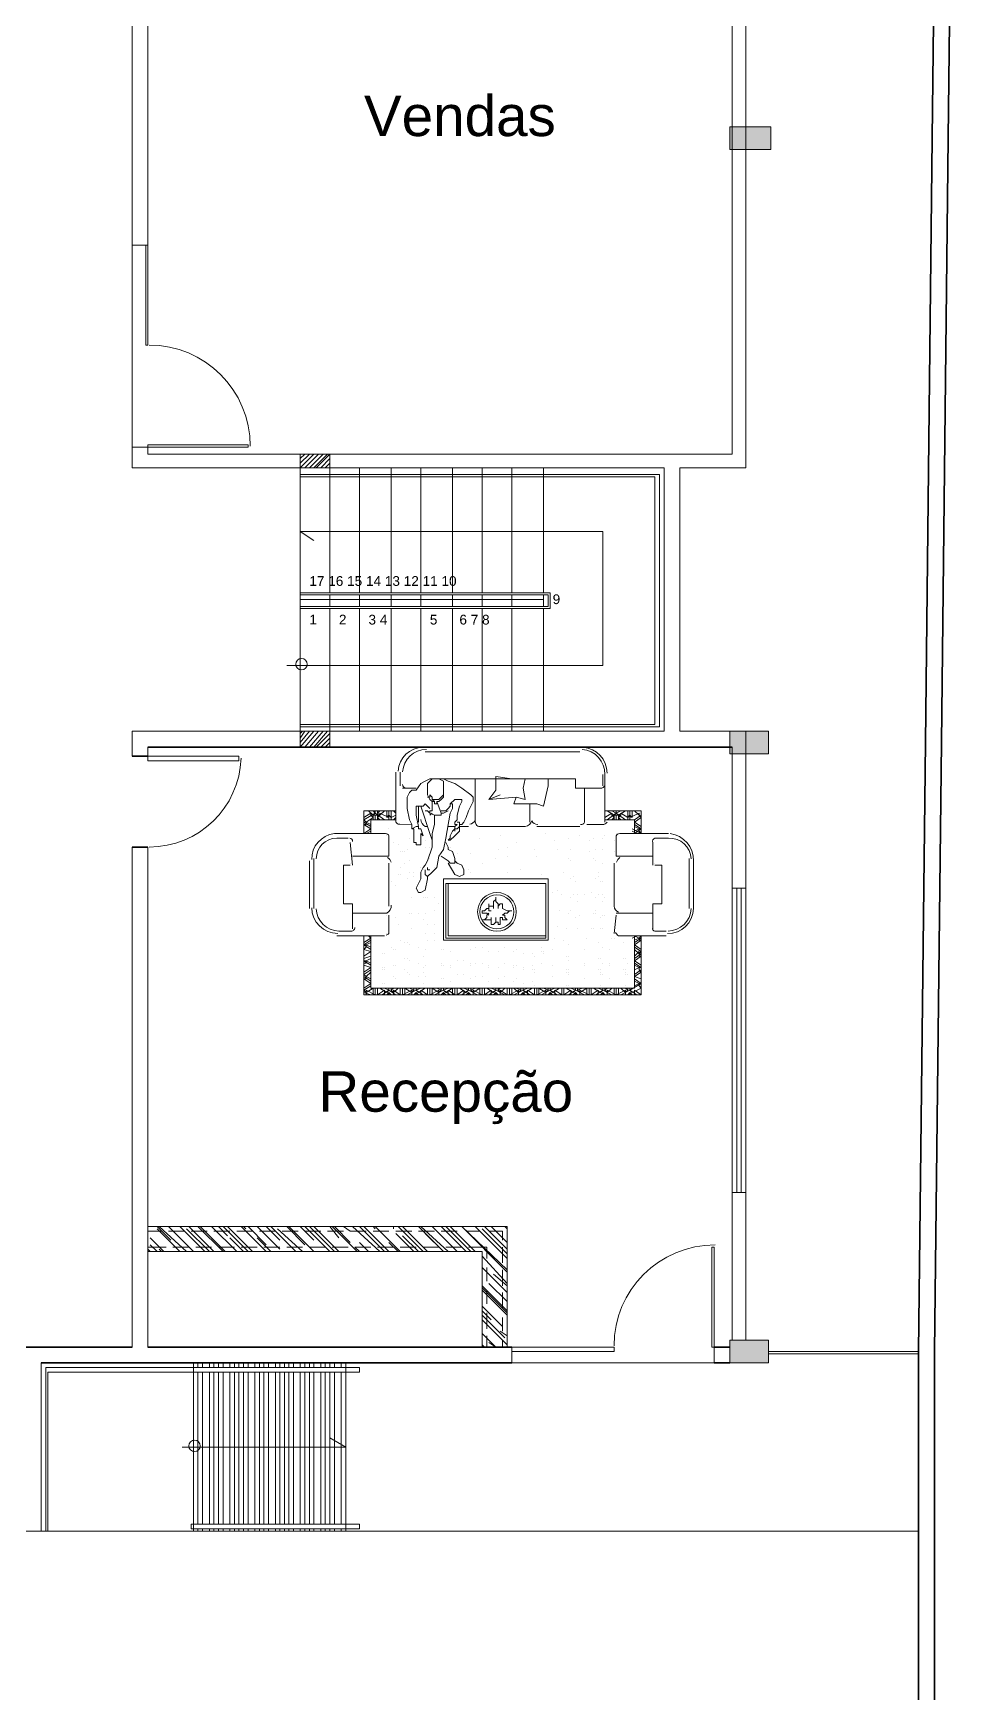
# Model space of a CAD drawing. Header units: inches. Extents: x 5 to 1823, y 18 to 726.
# Drawn here: x 557.74 to 566.91, y 296.21 to 312.61 of the extents above; entities that cross this region are included whole.
import ezdxf

# ---------------------------------------------------------------- set-up
doc = ezdxf.new("R2010")
doc.units = ezdxf.units.IN
doc.header["$MEASUREMENT"] = 0
for name, color, linetype in [('PDF2_01', 1, 'Continuous'), ('PDF2_03', 3, 'Continuous'), ('PDF2_06', 6, 'Continuous'), ('PDF2_PAREDE', 6, 'Continuous'), ('PDF2_Texto', 1, 'Continuous')]:
    doc.layers.add(name, color=color, linetype=linetype)
for name, color, linetype, true_color in [('PDF2_02', 7, 'Continuous', 0xdcdcdc), ('PDF2_CINZA 1', 7, 'Continuous', 0x767676), ('PDF2_HACHPAREDE', 7, 'Continuous', 0x767676)]:
    doc.layers.add(name, color=color, linetype=linetype, true_color=true_color)
doc.styles.add('PDF Arial', font='arial.ttf')

msp = doc.modelspace()

# ---------------------------------------------------------------- linework, layer by layer
at = {"layer": 'PDF2_01', "lineweight": 5}
for points in [[(558.718, 308.522), (558.718, 310.52)], [(562.782, 305.716), (562.782, 306.928), (562.782, 305.716), (562.468, 305.716), (562.468, 306.928), (562.468, 305.716), (562.176, 305.716), (562.176, 306.928), (562.176, 305.716), (561.884, 305.716), (561.884, 306.928), (561.884, 305.716), (561.569, 305.716), (561.569, 306.928), (561.569, 305.716), (561.278, 305.716), (561.278, 306.928), (561.278, 305.716), (560.963, 305.716), (560.963, 306.928), (560.963, 305.716), (560.671, 305.716), (560.671, 306.928), (560.671, 305.716), (560.379, 305.716), (560.379, 307.018), (560.671, 307.018), (560.671, 306.95), (560.671, 307.018), (560.963, 307.018), (560.963, 306.95), (560.963, 307.018), (561.278, 307.018), (561.278, 306.95), (561.278, 307.018), (561.569, 307.018), (561.569, 306.95), (561.569, 307.018), (561.884, 307.018), (561.884, 306.95), (561.884, 307.018), (562.176, 307.018), (562.176, 306.95), (562.176, 307.018), (562.468, 307.018), (562.468, 306.95), (562.468, 307.018), (562.782, 307.018), (562.782, 306.95), (562.782, 307.063), (562.782, 307.018), (562.468, 307.018), (562.468, 307.063), (562.468, 307.018), (562.176, 307.018), (562.176, 307.063), (562.176, 307.018), (561.884, 307.018), (561.884, 307.063), (561.884, 307.018), (561.569, 307.018), (561.569, 307.063), (561.569, 307.018), (561.278, 307.018), (561.278, 307.063), (561.278, 307.018), (560.963, 307.018), (560.963, 307.063), (560.963, 307.018), (560.671, 307.018), (560.671, 307.063), (560.671, 307.018), (560.379, 307.018), (560.379, 308.32), (560.671, 308.32), (560.671, 307.085), (560.671, 308.32), (560.963, 308.32), (560.963, 307.085), (560.963, 308.32), (561.278, 308.32), (561.278, 307.085), (561.278, 308.32), (561.569, 308.32), (561.569, 307.085), (561.569, 308.32), (561.884, 308.32), (561.884, 307.085), (561.884, 308.32), (562.176, 308.32), (562.176, 307.085), (562.176, 308.32), (562.468, 308.32), (562.468, 307.085), (562.468, 308.32), (562.782, 308.32), (562.782, 307.085), (562.782, 308.32)], [(563.141, 305.513), (561.614, 305.513)], [(561.322, 305.311), (561.322, 304.817)], [(561.367, 305.311), (561.367, 305.177)], [(561.727, 305.02), (561.727, 304.997), (561.704, 304.997), (561.704, 305.02), (561.682, 305.02), (561.659, 305.042), (561.637, 305.087), (561.637, 305.132), (561.637, 305.154), (561.637, 305.177), (561.637, 305.199), (561.659, 305.222), (561.682, 305.244), (561.727, 305.244), (561.659, 305.244), (561.614, 305.222), (561.569, 305.199), (561.525, 305.132), (561.48, 305.132), (561.457, 305.109), (561.435, 305.064), (561.435, 305.02), (561.435, 304.952), (561.457, 304.84), (561.48, 304.795), (561.48, 304.75), (561.525, 304.773), (561.547, 304.773), (561.525, 304.885), (561.525, 304.975), (561.547, 304.975), (561.547, 304.817)], [(561.929, 304.817), (561.951, 304.817), (561.951, 304.795), (561.974, 304.795), (561.996, 304.817), (562.018, 304.862), (562.041, 304.93), (562.086, 305.02), (562.086, 305.064), (562.063, 305.087), (561.974, 305.154), (561.906, 305.199), (561.839, 305.222), (561.794, 305.244), (561.727, 305.244), (561.749, 305.244), (561.794, 305.222), (561.794, 305.177), (561.794, 305.132), (561.794, 305.109), (561.794, 305.064), (561.772, 305.042)], [(562.108, 304.817), (562.108, 305.244)], [(562.355, 305.087), (562.243, 305.042), (562.31, 305.132), (562.31, 305.267), (562.468, 305.244), (562.602, 305.244)], [(563.366, 305.177), (563.366, 305.289)], [(561.39, 305.154), (561.525, 305.154)], [(561.637, 305.064), (561.659, 305.064), (561.659, 305.087), (561.682, 305.064), (561.682, 305.042), (561.704, 305.02)], [(561.682, 305.042), (561.704, 305.042), (561.749, 305.042), (561.772, 305.064), (561.794, 305.087)], [(561.839, 304.93), (561.794, 304.907), (561.772, 304.907), (561.727, 305.02), (561.749, 305.02), (561.772, 305.042), (561.749, 305.02)], [(561.906, 304.75), (561.906, 304.773), (561.929, 304.795), (561.906, 304.795), (561.906, 304.817), (561.929, 304.84), (561.929, 304.862), (561.929, 304.885), (561.951, 304.975), (561.974, 305.02), (561.974, 305.042), (561.929, 305.042), (561.906, 305.042), (561.861, 304.997)], [(562.512, 305.064), (562.243, 305.042)], [(561.322, 304.93), (561.008, 304.93), (561.008, 304.705), (561.008, 304.795), (561.076, 304.75), (561.008, 304.705)], [(561.21, 304.84), (561.12, 304.907), (561.008, 304.84), (561.031, 304.817), (561.098, 304.862), (561.076, 304.885), (561.076, 304.907), (561.008, 304.862), (561.008, 304.93)], [(561.053, 304.93), (561.098, 304.885), (561.098, 304.84)], [(561.098, 304.93), (561.12, 304.907), (561.098, 304.885), (561.12, 304.885), (561.143, 304.885), (561.143, 304.84)], [(561.12, 304.93), (561.12, 304.907), (561.12, 304.93)], [(561.12, 304.84), (561.12, 304.885)], [(561.165, 304.84), (561.143, 304.862), (561.165, 304.885), (561.165, 304.907), (561.255, 304.862), (561.255, 304.84), (561.255, 304.93)], [(561.143, 304.907), (561.143, 304.93)], [(561.165, 304.93), (561.143, 304.907), (561.165, 304.885), (561.21, 304.93)], [(561.233, 304.93), (561.233, 304.862), (561.255, 304.885), (561.278, 304.862), (561.278, 304.84)], [(561.278, 304.93), (561.278, 304.862), (561.322, 304.885)], [(561.322, 304.907), (561.3, 304.93)], [(561.569, 304.975), (561.547, 304.975)], [(561.772, 304.907), (561.772, 304.885), (561.704, 304.885), (561.704, 304.795), (561.682, 304.705), (561.682, 304.638), (561.659, 304.705), (561.569, 304.975), (561.592, 304.975), (561.614, 304.997), (561.637, 304.975), (561.659, 304.952)], [(561.614, 304.93), (561.637, 304.93), (561.659, 304.907), (561.704, 304.885)], [(561.772, 304.93), (561.816, 304.93), (561.839, 304.952), (561.861, 304.975), (561.861, 304.997), (561.884, 304.997), (561.884, 304.952), (561.861, 304.907), (561.816, 304.66), (561.794, 304.548), (561.749, 304.481), (561.727, 304.368), (561.682, 304.324), (561.637, 304.279)], [(561.682, 305.02), (561.682, 304.975), (561.682, 304.93), (561.659, 304.93), (561.659, 304.907)], [(561.682, 304.907), (561.659, 304.885)], [(562.647, 304.817), (562.647, 304.997)], [(563.747, 304.728), (563.747, 304.705), (563.747, 304.93), (563.388, 304.93)], [(563.455, 304.84), (563.478, 304.862), (563.455, 304.885), (563.455, 304.907), (563.388, 304.862)], [(563.5, 304.907), (563.478, 304.885), (563.411, 304.93)], [(563.5, 304.885), (563.523, 304.885), (563.5, 304.907), (563.411, 304.84)], [(563.455, 304.93), (563.5, 304.907), (563.5, 304.93)], [(563.5, 304.84), (563.5, 304.885), (563.478, 304.885), (563.478, 304.84)], [(563.545, 304.93), (563.5, 304.907), (563.59, 304.84)], [(563.5, 304.93), (563.5, 304.907), (563.5, 304.93)], [(563.59, 304.93), (563.523, 304.885), (563.523, 304.84)], [(563.613, 304.84), (563.613, 304.862), (563.545, 304.907), (563.545, 304.885), (563.523, 304.862), (563.545, 304.84)], [(563.657, 304.93), (563.657, 304.862), (563.635, 304.885), (563.613, 304.862), (563.613, 304.93)], [(563.635, 304.93), (563.635, 304.84), (563.635, 304.862), (563.725, 304.907), (563.725, 304.885)], [(563.68, 304.93), (563.725, 304.885), (563.747, 304.862), (563.68, 304.817), (563.68, 304.795), (563.747, 304.75)], [(563.747, 304.795), (563.747, 304.885), (563.68, 304.84), (563.68, 304.705), (563.747, 304.75), (563.725, 304.75), (563.68, 304.773)], [(563.747, 304.885), (563.747, 304.885)], [(561.008, 304.862), (561.008, 304.862)], [(561.008, 304.817), (561.076, 304.773)], [(561.008, 304.795), (561.031, 304.795), (561.031, 304.817), (561.076, 304.795)], [(561.076, 304.728), (561.031, 304.705)], [(561.076, 304.705), (561.076, 304.705)], [(561.322, 304.862), (561.3, 304.84)], [(561.547, 304.773), (561.547, 304.75), (561.569, 304.75), (561.592, 304.683), (561.569, 304.705), (561.569, 304.615), (561.569, 304.593), (561.547, 304.593), (561.525, 304.593), (561.525, 304.615), (561.502, 304.615), (561.502, 304.66), (561.502, 304.75), (561.48, 304.75)], [(561.525, 304.817), (561.525, 304.817)], [(561.569, 304.705), (561.569, 304.705)], [(561.951, 304.795), (561.951, 304.728), (561.906, 304.683), (561.861, 304.638), (561.839, 304.638), (561.861, 304.66), (561.861, 304.683), (561.884, 304.728), (561.906, 304.75), (561.906, 304.728), (561.906, 304.75), (561.929, 304.75), (561.951, 304.773), (562.041, 304.773)], [(561.906, 304.773), (561.839, 304.773)], [(563.141, 304.773), (562.715, 304.773)], [(563.186, 304.817), (563.186, 304.817)], [(563.68, 304.84), (563.388, 304.84)], [(563.657, 304.75), (563.747, 304.705), (563.725, 304.705), (563.747, 304.705), (563.725, 304.728), (563.725, 304.75), (563.68, 304.728)], [(563.657, 304.728), (563.702, 304.705)], [(563.657, 304.705), (563.657, 304.705)], [(563.747, 304.773), (563.68, 304.817)], [(563.747, 304.795), (563.747, 304.795)], [(560.896, 304.391), (560.873, 304.615)], [(561.614, 304.346), (561.614, 304.324), (561.614, 304.301), (561.637, 304.279), (561.637, 304.256), (561.614, 304.144), (561.569, 304.121), (561.547, 304.121), (561.525, 304.166), (561.547, 304.211), (561.569, 304.256), (561.569, 304.301), (561.569, 304.324), (561.592, 304.368), (561.614, 304.391), (561.637, 304.436), (561.682, 304.571), (561.682, 304.638)], [(561.772, 304.481), (561.839, 304.436), (561.861, 304.413), (561.884, 304.413), (561.906, 304.413), (561.906, 304.458), (561.884, 304.526), (561.839, 304.548), (561.839, 304.571), (561.816, 304.615)], [(560.469, 303.964), (560.469, 304.436)], [(560.514, 304.458), (560.514, 303.964)], [(560.896, 303.762), (560.896, 304.009), (560.806, 304.009), (560.806, 304.391), (560.873, 304.391)], [(560.873, 304.413), (560.873, 304.413)], [(561.255, 304.413), (561.255, 303.987)], [(561.839, 304.413), (561.906, 304.301), (561.951, 304.279), (561.996, 304.301), (561.996, 304.346), (561.974, 304.391), (561.929, 304.413), (561.906, 304.436)], [(563.86, 303.762), (563.86, 304.009), (563.949, 304.009), (563.949, 304.391), (563.882, 304.391)], [(563.882, 304.413), (563.882, 304.413)], [(564.219, 304.458), (564.219, 303.964)], [(561.614, 304.346), (561.614, 304.346)], [(561.659, 304.346), (561.637, 304.346), (561.637, 304.368)], [(562.243, 303.897), (562.221, 303.919), (562.198, 303.919), (562.176, 303.919), (562.176, 303.942), (562.198, 303.942), (562.221, 303.964), (562.243, 303.964), (562.243, 303.942), (562.243, 303.964), (562.243, 303.987), (562.243, 304.009), (562.243, 303.987), (562.265, 303.987), (562.288, 303.987), (562.288, 304.009), (562.288, 304.032), (562.31, 304.054), (562.31, 304.032), (562.333, 304.009), (562.333, 303.987), (562.333, 303.964), (562.333, 303.987), (562.355, 304.009), (562.378, 304.009), (562.378, 303.987), (562.378, 303.964), (562.423, 303.942), (562.468, 303.942), (562.445, 303.942), (562.423, 303.919), (562.4, 303.919), (562.378, 303.897), (562.4, 303.897), (562.4, 303.874), (562.423, 303.852), (562.378, 303.852), (562.378, 303.874), (562.355, 303.874), (562.355, 303.852), (562.355, 303.83), (562.355, 303.807), (562.333, 303.807), (562.333, 303.83), (562.31, 303.83)], [(562.31, 304.054), (562.31, 304.077), (562.31, 304.054)], [(561.233, 303.897), (561.233, 303.897)], [(562.198, 303.942), (562.198, 303.942)], [(562.31, 303.874), (562.31, 303.852), (562.31, 303.83), (562.288, 303.807), (562.265, 303.807), (562.265, 303.83), (562.265, 303.852), (562.243, 303.852), (562.198, 303.852), (562.221, 303.874), (562.221, 303.897), (562.243, 303.919)], [(562.265, 303.942), (562.243, 303.942)], [(562.288, 303.964), (562.288, 303.987)], [(562.378, 304.009), (562.378, 304.009)], [(563.478, 303.717), (563.5, 303.897)], [(563.5, 303.919), (563.86, 303.919)], [(563.5, 303.897), (563.5, 303.897)], [(562.198, 303.852), (562.176, 303.852), (562.198, 303.852)], [(562.265, 303.874), (562.265, 303.852)], [(562.288, 303.807), (562.288, 303.807)], [(561.21, 303.695), (560.739, 303.695)], [(561.008, 303.65), (561.008, 303.695), (561.008, 303.111), (563.747, 303.111), (563.747, 303.695)], [(561.008, 303.628), (561.076, 303.672), (561.053, 303.695)], [(561.076, 303.65), (561.008, 303.605)], [(561.008, 303.65), (561.008, 303.65)], [(561.076, 303.56), (561.008, 303.605), (561.031, 303.605), (561.031, 303.583), (561.008, 303.56), (561.076, 303.538), (561.008, 303.493), (561.008, 303.583)], [(561.008, 303.583), (561.008, 303.583)], [(561.076, 303.583), (561.031, 303.605), (561.076, 303.628)], [(561.076, 303.695), (561.076, 303.178), (563.68, 303.178), (563.68, 303.695), (563.725, 303.672), (563.747, 303.695), (563.725, 303.695)], [(563.657, 303.672), (563.702, 303.695)], [(563.747, 303.65), (563.747, 303.56), (563.68, 303.605), (563.747, 303.65), (563.725, 303.65), (563.725, 303.672), (563.68, 303.65)], [(563.747, 303.672), (563.68, 303.628)], [(563.68, 303.605), (563.68, 303.583), (563.747, 303.538), (563.725, 303.515), (563.68, 303.56)], [(563.747, 303.65), (563.747, 303.65)], [(561.076, 303.493), (561.008, 303.47)], [(561.008, 303.403), (561.076, 303.381), (561.008, 303.336), (561.008, 303.425), (561.031, 303.425), (561.031, 303.448), (561.076, 303.47)], [(561.076, 303.403), (561.008, 303.448), (561.031, 303.448), (561.076, 303.425)], [(561.008, 303.425), (561.008, 303.425)], [(563.68, 303.493), (563.725, 303.538), (563.725, 303.493), (563.747, 303.493), (563.747, 303.515), (563.68, 303.47)], [(563.68, 303.448), (563.747, 303.493), (563.747, 303.425)], [(563.747, 303.403), (563.68, 303.448), (563.68, 303.425), (563.747, 303.381), (563.725, 303.381), (563.725, 303.358), (563.747, 303.336), (563.68, 303.291), (563.747, 303.268), (563.747, 303.358), (563.68, 303.313)], [(563.68, 303.425), (563.68, 303.425)], [(563.68, 303.358), (563.725, 303.381), (563.68, 303.403)], [(563.747, 303.425), (563.747, 303.425)], [(561.076, 303.358), (561.008, 303.313), (561.031, 303.291), (561.031, 303.268), (561.008, 303.268), (561.008, 303.291), (561.076, 303.246)], [(561.008, 303.336), (561.008, 303.336)], [(561.076, 303.268), (561.031, 303.291), (561.076, 303.336)], [(563.68, 303.291), (563.68, 303.268), (563.747, 303.223), (563.635, 303.156), (563.702, 303.111)], [(563.747, 303.223), (563.725, 303.223), (563.68, 303.246)], [(563.747, 303.358), (563.747, 303.358)], [(561.143, 303.178), (561.143, 303.111), (561.12, 303.111), (561.098, 303.111), (561.098, 303.178), (561.031, 303.134), (561.008, 303.156), (561.076, 303.201)], [(561.008, 303.201), (561.008, 303.178)], [(561.008, 303.111), (561.031, 303.111), (561.008, 303.111), (561.008, 303.134), (561.076, 303.111)], [(561.008, 303.111), (561.008, 303.111)], [(561.12, 303.178), (561.12, 303.111), (561.031, 303.156), (561.031, 303.111)], [(561.255, 303.134), (561.233, 303.111), (561.21, 303.111), (561.21, 303.156), (561.143, 303.111)], [(561.165, 303.178), (561.233, 303.134), (561.255, 303.156), (561.255, 303.178), (561.255, 303.156), (561.322, 303.111)], [(561.21, 303.178), (561.255, 303.156), (561.188, 303.111)], [(561.233, 303.111), (561.233, 303.111)], [(561.255, 303.111), (561.255, 303.134), (561.278, 303.111)], [(561.278, 303.178), (561.278, 303.156), (561.3, 303.134), (561.345, 303.178)], [(561.367, 303.178), (561.367, 303.111), (561.3, 303.156), (561.3, 303.111), (561.278, 303.111), (561.3, 303.111)], [(561.3, 303.178), (561.278, 303.156)], [(561.367, 303.111), (561.39, 303.111), (561.412, 303.111), (561.412, 303.178), (561.48, 303.134), (561.502, 303.156), (561.502, 303.178)], [(561.39, 303.178), (561.39, 303.111), (561.48, 303.156), (561.48, 303.111), (561.502, 303.111), (561.48, 303.111)], [(561.435, 303.111), (561.525, 303.156), (561.525, 303.178), (561.525, 303.156), (561.547, 303.134), (561.614, 303.178)], [(561.457, 303.178), (561.502, 303.156)], [(561.502, 303.111), (561.525, 303.134), (561.547, 303.111), (561.569, 303.111), (561.569, 303.156), (561.637, 303.111), (561.637, 303.178)], [(561.569, 303.178), (561.525, 303.156), (561.592, 303.111)], [(561.525, 303.111), (561.525, 303.134)], [(561.727, 303.178), (561.772, 303.156), (561.749, 303.134), (561.682, 303.178), (561.682, 303.111), (561.659, 303.111), (561.637, 303.111)], [(561.659, 303.178), (561.659, 303.111), (561.749, 303.156), (561.749, 303.111)], [(561.839, 303.178), (561.794, 303.156), (561.704, 303.111)], [(561.772, 303.111), (561.749, 303.111), (561.772, 303.111)], [(561.772, 303.111), (561.794, 303.134), (561.816, 303.111), (561.839, 303.111), (561.839, 303.156), (561.906, 303.111), (561.906, 303.178)], [(561.772, 303.156), (561.772, 303.178)], [(561.772, 303.111), (561.772, 303.111)], [(561.861, 303.111), (561.794, 303.156), (561.794, 303.178), (561.794, 303.156), (561.816, 303.134), (561.884, 303.178), (561.884, 303.111), (561.906, 303.111), (561.929, 303.111)], [(561.794, 303.111), (561.794, 303.134)], [(561.816, 303.111), (561.816, 303.111)], [(561.929, 303.178), (561.929, 303.111), (561.996, 303.156), (561.996, 303.111), (562.018, 303.111), (562.041, 303.134), (562.063, 303.111), (562.086, 303.111), (562.063, 303.111)], [(561.996, 303.178), (562.041, 303.156), (562.041, 303.178), (562.041, 303.156), (562.018, 303.134), (561.951, 303.178)], [(562.131, 303.111), (562.041, 303.156), (561.974, 303.111)], [(562.018, 303.111), (562.018, 303.111)], [(562.018, 303.111), (562.018, 303.111)], [(562.041, 303.111), (562.041, 303.134)], [(562.063, 303.178), (562.063, 303.156), (562.086, 303.134), (562.153, 303.178), (562.153, 303.111), (562.176, 303.111), (562.176, 303.178)], [(562.108, 303.178), (562.063, 303.156)], [(562.086, 303.111), (562.086, 303.156), (562.176, 303.111), (562.198, 303.111), (562.265, 303.156), (562.265, 303.111), (562.288, 303.111), (562.31, 303.134), (562.333, 303.111)], [(562.198, 303.178), (562.198, 303.111)], [(562.243, 303.111), (562.31, 303.156), (562.31, 303.178), (562.31, 303.156), (562.288, 303.134), (562.221, 303.178)], [(562.265, 303.178), (562.31, 303.156), (562.4, 303.111)], [(562.288, 303.111), (562.288, 303.111)], [(562.288, 303.111), (562.288, 303.111)], [(562.31, 303.111), (562.31, 303.134)], [(562.423, 303.178), (562.423, 303.111), (562.355, 303.156), (562.355, 303.111), (562.333, 303.111), (562.355, 303.111)], [(562.333, 303.178), (562.333, 303.156), (562.355, 303.134), (562.4, 303.178)], [(562.355, 303.178), (562.333, 303.156)], [(562.468, 303.178), (562.468, 303.111), (562.445, 303.111), (562.423, 303.111)], [(562.445, 303.178), (562.445, 303.111), (562.535, 303.156), (562.535, 303.111)], [(562.49, 303.178), (562.535, 303.134), (562.557, 303.156), (562.557, 303.178)], [(562.625, 303.178), (562.58, 303.156), (562.49, 303.111)], [(562.512, 303.178), (562.557, 303.156)], [(562.692, 303.178), (562.692, 303.111), (562.625, 303.156), (562.625, 303.111), (562.602, 303.111), (562.58, 303.134), (562.557, 303.111), (562.535, 303.111), (562.557, 303.111)], [(562.557, 303.111), (562.557, 303.111)], [(562.647, 303.111), (562.58, 303.156), (562.58, 303.178), (562.58, 303.156), (562.602, 303.134), (562.67, 303.178)], [(562.58, 303.111), (562.58, 303.134)], [(562.602, 303.111), (562.602, 303.111)], [(562.827, 303.178), (562.827, 303.156), (562.804, 303.134), (562.737, 303.178), (562.737, 303.111), (562.715, 303.111), (562.692, 303.111)], [(562.715, 303.178), (562.715, 303.111), (562.804, 303.156), (562.804, 303.111), (562.827, 303.111), (562.849, 303.134), (562.872, 303.111), (562.894, 303.111), (562.894, 303.156), (562.961, 303.111), (562.961, 303.178), (562.961, 303.111), (562.984, 303.111)], [(562.759, 303.111), (562.849, 303.156), (562.849, 303.178), (562.849, 303.156), (562.872, 303.134), (562.939, 303.178)], [(562.782, 303.178), (562.827, 303.156)], [(562.804, 303.111), (562.827, 303.111)], [(562.827, 303.111), (562.827, 303.111)], [(562.894, 303.178), (562.849, 303.156), (562.917, 303.111)], [(562.849, 303.111), (562.849, 303.134)], [(562.872, 303.111), (562.872, 303.111)], [(562.872, 303.111), (562.872, 303.111)], [(563.141, 303.111), (563.119, 303.111), (563.096, 303.134), (563.074, 303.111), (563.051, 303.111), (563.051, 303.156), (562.984, 303.111), (562.984, 303.178)], [(563.051, 303.178), (563.096, 303.156), (563.074, 303.134), (563.006, 303.178)], [(563.186, 303.111), (563.096, 303.156), (563.096, 303.178), (563.096, 303.156), (563.029, 303.111)], [(563.074, 303.111), (563.074, 303.111)], [(563.096, 303.111), (563.096, 303.134)], [(563.119, 303.178), (563.119, 303.156), (563.141, 303.134), (563.208, 303.178), (563.208, 303.111), (563.231, 303.111), (563.141, 303.156), (563.141, 303.111), (563.119, 303.111)], [(563.164, 303.178), (563.119, 303.156)], [(563.253, 303.178), (563.253, 303.111), (563.231, 303.111), (563.231, 303.178)], [(563.253, 303.111), (563.321, 303.156), (563.321, 303.111), (563.343, 303.111), (563.366, 303.134), (563.388, 303.111)], [(563.321, 303.178), (563.366, 303.156), (563.366, 303.178), (563.366, 303.156), (563.343, 303.134), (563.276, 303.178)], [(563.455, 303.111), (563.366, 303.156), (563.298, 303.111)], [(563.343, 303.111), (563.343, 303.111)], [(563.343, 303.111), (563.343, 303.111)], [(563.366, 303.111), (563.366, 303.134)], [(563.388, 303.178), (563.388, 303.156), (563.411, 303.134), (563.455, 303.178)], [(563.411, 303.178), (563.388, 303.156)], [(563.5, 303.111), (563.411, 303.156), (563.411, 303.111), (563.388, 303.111), (563.411, 303.111)], [(563.478, 303.178), (563.478, 303.111), (563.5, 303.111), (563.5, 303.178)], [(563.523, 303.178), (563.523, 303.111), (563.5, 303.111), (563.59, 303.156), (563.59, 303.111), (563.613, 303.111), (563.59, 303.111)], [(563.545, 303.111), (563.635, 303.156), (563.635, 303.178), (563.635, 303.156), (563.657, 303.134), (563.747, 303.178), (563.725, 303.201), (563.725, 303.223), (563.68, 303.201)], [(563.613, 303.178), (563.613, 303.156), (563.59, 303.134), (563.545, 303.178)], [(563.59, 303.178), (563.613, 303.156)], [(563.747, 303.201), (563.747, 303.111), (563.68, 303.156), (563.68, 303.111), (563.657, 303.111), (563.635, 303.134), (563.613, 303.111)], [(563.613, 303.111), (563.613, 303.111)], [(563.635, 303.111), (563.635, 303.134)], [(563.657, 303.111), (563.657, 303.111)], [(559.01, 300.776), (558.875, 300.776)], [(559.234, 300.776), (559.077, 300.776)], [(559.459, 300.776), (559.302, 300.776)], [(559.683, 300.776), (559.526, 300.776)], [(559.908, 300.776), (559.751, 300.776)], [(560.133, 300.776), (559.975, 300.776)], [(560.357, 300.776), (560.2, 300.776)], [(560.582, 300.776), (560.424, 300.776)], [(560.806, 300.776), (560.649, 300.776)], [(561.031, 300.776), (560.873, 300.776)], [(561.255, 300.776), (561.098, 300.776)], [(561.48, 300.776), (561.322, 300.776)], [(561.704, 300.776), (561.547, 300.776)], [(561.929, 300.776), (561.772, 300.776)], [(562.153, 300.776), (562.018, 300.776)], [(562.378, 300.686), (562.378, 300.776), (562.243, 300.776)], [(559.055, 300.619), (558.875, 300.619)], [(559.279, 300.619), (559.122, 300.619)], [(559.504, 300.619), (559.347, 300.619)], [(559.728, 300.619), (559.571, 300.619)], [(559.953, 300.619), (559.796, 300.619)], [(560.177, 300.619), (560.02, 300.619)], [(560.402, 300.619), (560.245, 300.619)], [(560.626, 300.619), (560.469, 300.619)], [(560.851, 300.619), (560.694, 300.619)], [(561.076, 300.619), (560.918, 300.619)], [(561.3, 300.619), (561.143, 300.619)], [(561.525, 300.619), (561.367, 300.619)], [(561.749, 300.619), (561.592, 300.619)], [(561.974, 300.619), (561.816, 300.619)], [(562.221, 300.507), (562.221, 300.619), (562.041, 300.619)], [(562.378, 300.462), (562.378, 300.619)], [(562.221, 300.282), (562.221, 300.417)], [(562.378, 300.237), (562.378, 300.394)], [(562.221, 300.058), (562.221, 300.192)], [(562.378, 300.013), (562.378, 300.17)], [(562.221, 299.811), (562.221, 299.968)], [(562.378, 299.788), (562.378, 299.923)], [(562.221, 299.631), (562.221, 299.743)], [(562.378, 299.631), (562.378, 299.698)], [(559.324, 299.474), (559.324, 297.812)], [(560.829, 299.474), (560.829, 297.812)], [(564.466, 299.474), (562.468, 299.474)], [(491.564, 297.812), (517.608, 297.812), (557.82, 297.812), (566.486, 297.812)]]:
    msp.add_lwpolyline(points, dxfattribs=at)
for points in [[(563.141, 305.558), (561.592, 305.558, 0.39021), (561.346, 305.322)], [(563.388, 304.817), (563.388, 305.289, 0.401021), (563.163, 305.536)], [(561.772, 305.244), (563.096, 305.244), (563.096, 305.154), (563.343, 305.154, 0.380054), (563.388, 305.184)], [(563.186, 305.154), (563.186, 304.817, -0.433585), (563.147, 304.795)], [(560.492, 304.447, -0.384366), (560.716, 304.705), (561.221, 304.705, -0.302901), (561.255, 304.683), (561.255, 304.481), (561.233, 304.481), (560.896, 304.481)], [(561.48, 304.795), (561.364, 304.796, -0.489232), (561.322, 304.84), (561.076, 304.84), (561.076, 304.705)], [(561.637, 304.773), (561.614, 304.773, -0.253902), (561.57, 304.845)], [(562.726, 304.795, -0.338403), (562.667, 304.832, -0.259778), (562.602, 304.773), (562.153, 304.773, -0.43592), (562.108, 304.833, -0.2038), (562.053, 304.798)], [(563.208, 304.795), (563.366, 304.795, 0.320334), (563.409, 304.818)], [(564.017, 304.705), (563.534, 304.705, 0.302901), (563.5, 304.683), (563.5, 304.481), (563.523, 304.481), (563.86, 304.481)], [(564.005, 303.717, 0.40956), (564.264, 303.964), (564.264, 304.436, 0.384366), (564.032, 304.704)], [(560.851, 304.66), (560.739, 304.66, 0.406931), (560.537, 304.456)], [(563.86, 304.391), (563.86, 304.615, -0.36445), (563.882, 304.66), (564.017, 304.66, -0.406931), (564.241, 304.456)], [(563.478, 304.413), (563.478, 303.987, 0.289916), (563.523, 303.927)], [(560.537, 303.962, 0.389299), (560.761, 303.74), (560.873, 303.74, 0.458872), (560.918, 303.777)], [(561.278, 303.998, -0.289916), (561.233, 303.919), (560.896, 303.919)], [(561.226, 303.7, 0.150249), (561.255, 303.717), (561.255, 303.897)], [(563.492, 303.728, 0.150249), (563.523, 303.695), (563.994, 303.695)], [(563.994, 303.74), (563.882, 303.74, -0.458872), (563.86, 303.777)]]:
    msp.add_lwpolyline(points, format="xyb", dxfattribs=at)
for points in [[(562.827, 305.177), (562.827, 305.244), (562.602, 305.244), (562.58, 305.154), (562.602, 305.042), (562.512, 305.064), (562.49, 304.997), (562.715, 304.997), (562.782, 304.975)], [(562.827, 303.65), (562.827, 304.256), (561.794, 304.256), (561.794, 303.65)], [(562.804, 303.695), (562.804, 304.211), (562.804, 303.672), (561.816, 303.672), (561.816, 304.211), (562.804, 304.211), (561.839, 304.211), (561.839, 303.695)], [(564.78, 304.166), (564.645, 304.166), (564.645, 301.158), (564.78, 301.158)], [(561.076, 303.223), (561.008, 303.268), (561.008, 303.178)]]:
    msp.add_lwpolyline(points, close=True, dxfattribs=at)
at = {"layer": 'PDF2_01', "lineweight": 0}
for points in [[(561.322, 305.064), (561.322, 305.064)], [(561.322, 304.907), (561.322, 304.907)], [(561.233, 304.705), (561.233, 304.705)], [(561.255, 304.75), (561.255, 304.75)], [(561.322, 304.817), (561.322, 304.817)], [(562.804, 304.705), (562.804, 304.705)], [(563.5, 304.705), (563.5, 304.705)], [(561.233, 304.683), (561.233, 304.683)], [(561.3, 304.615), (561.3, 304.615)], [(561.345, 304.593), (561.345, 304.593)], [(561.435, 304.548), (561.435, 304.548)], [(561.457, 304.66), (561.457, 304.66)], [(561.614, 304.638), (561.614, 304.638)], [(561.614, 304.571), (561.614, 304.571)], [(561.659, 304.571), (561.659, 304.571)], [(561.682, 304.638), (561.682, 304.638)], [(561.861, 304.571), (561.861, 304.571)], [(562.153, 304.66), (562.153, 304.66)], [(562.333, 304.548), (562.333, 304.548)], [(562.355, 304.683), (562.355, 304.683)], [(562.423, 304.571), (562.423, 304.571)], [(562.512, 304.615), (562.512, 304.615)], [(562.692, 304.548), (562.692, 304.548)], [(562.894, 304.638), (562.894, 304.638)], [(562.917, 304.548), (562.917, 304.548)], [(563.029, 304.66), (563.029, 304.66)], [(563.051, 304.548), (563.051, 304.548)], [(563.141, 304.683), (563.141, 304.683)], [(563.231, 304.638), (563.231, 304.638)], [(563.276, 304.66), (563.276, 304.66)], [(563.298, 304.548), (563.298, 304.548)], [(563.366, 304.66), (563.366, 304.66)], [(563.366, 304.548), (563.366, 304.548)], [(563.388, 304.683), (563.388, 304.683)], [(563.478, 304.638), (563.478, 304.638)], [(563.5, 304.683), (563.5, 304.683)], [(561.367, 304.526), (561.367, 304.526)], [(561.39, 304.526), (561.39, 304.526)], [(561.39, 304.526), (561.39, 304.526)], [(561.412, 304.526), (561.412, 304.526)], [(561.412, 304.413), (561.412, 304.413)], [(561.457, 304.436), (561.457, 304.436)], [(561.659, 304.458), (561.659, 304.458)], [(561.839, 304.391), (561.839, 304.391)], [(561.929, 304.503), (561.929, 304.503)], [(562.063, 304.503), (562.063, 304.503)], [(562.176, 304.413), (562.176, 304.413)], [(562.31, 304.458), (562.31, 304.458)], [(562.423, 304.481), (562.423, 304.481)], [(562.715, 304.481), (562.715, 304.481)], [(563.029, 304.458), (563.029, 304.458)], [(563.051, 304.436), (563.051, 304.436)], [(563.231, 304.526), (563.231, 304.526)], [(563.276, 304.458), (563.276, 304.458)], [(563.298, 304.436), (563.298, 304.436)], [(563.366, 304.413), (563.366, 304.413)], [(563.478, 304.526), (563.478, 304.526)], [(561.278, 304.234), (561.278, 304.234)], [(561.345, 304.301), (561.345, 304.301)], [(561.367, 304.368), (561.367, 304.368)], [(561.367, 304.301), (561.367, 304.301)], [(561.435, 304.256), (561.435, 304.256)], [(561.457, 304.324), (561.457, 304.324)], [(561.502, 304.324), (561.502, 304.324)], [(561.502, 304.279), (561.502, 304.279)], [(561.569, 304.368), (561.569, 304.368)], [(561.569, 304.234), (561.569, 304.234)], [(561.592, 304.346), (561.592, 304.346)], [(561.704, 304.368), (561.704, 304.368)], [(562.041, 304.346), (562.041, 304.346)], [(562.063, 304.324), (562.063, 304.324)], [(562.423, 304.324), (562.423, 304.324)], [(562.557, 304.346), (562.557, 304.346)], [(562.759, 304.301), (562.759, 304.301)], [(562.759, 304.256), (562.759, 304.256)], [(562.984, 304.324), (562.984, 304.324)], [(563.051, 304.256), (563.051, 304.256)], [(563.074, 304.279), (563.074, 304.279)], [(563.096, 304.234), (563.096, 304.234)], [(563.298, 304.256), (563.298, 304.256)], [(563.321, 304.324), (563.321, 304.324)], [(563.321, 304.279), (563.321, 304.279)], [(563.343, 304.234), (563.343, 304.234)], [(563.366, 304.234), (563.366, 304.234)], [(561.322, 304.189), (561.322, 304.189)], [(561.48, 304.077), (561.48, 304.077)], [(561.592, 304.077), (561.592, 304.077)], [(561.614, 304.077), (561.614, 304.077)], [(561.637, 304.077), (561.637, 304.077)], [(561.704, 304.077), (561.704, 304.077)], [(562.872, 304.121), (562.872, 304.121)], [(562.917, 304.144), (562.917, 304.144)], [(562.961, 304.099), (562.961, 304.099)], [(563.051, 304.077), (563.051, 304.077)], [(563.074, 304.099), (563.074, 304.099)], [(563.119, 304.099), (563.119, 304.099)], [(563.186, 304.099), (563.186, 304.099)], [(563.253, 304.121), (563.253, 304.121)], [(563.298, 304.077), (563.298, 304.077)], [(563.298, 304.077), (563.298, 304.077)], [(563.321, 304.099), (563.321, 304.099)], [(563.366, 304.099), (563.366, 304.099)], [(563.388, 304.077), (563.388, 304.077)], [(561.457, 303.919), (561.457, 303.919)], [(561.457, 303.919), (561.457, 303.919)], [(561.48, 303.919), (561.48, 303.919)], [(561.547, 303.919), (561.547, 303.919)], [(561.614, 303.919), (561.614, 303.919)], [(561.704, 303.942), (561.704, 303.942)], [(561.749, 304.009), (561.749, 304.009)], [(562.939, 303.942), (562.939, 303.942)], [(563.029, 303.919), (563.029, 303.919)], [(563.051, 303.942), (563.051, 303.942)], [(563.119, 304.032), (563.119, 304.032)], [(563.141, 303.897), (563.141, 303.897)], [(563.276, 303.919), (563.276, 303.919)], [(563.298, 303.942), (563.298, 303.942)], [(563.298, 303.919), (563.298, 303.919)], [(563.366, 304.032), (563.366, 304.032)], [(563.366, 303.897), (563.366, 303.897)], [(563.388, 303.897), (563.388, 303.897)], [(563.388, 303.897), (563.388, 303.897)], [(563.523, 303.919), (563.523, 303.919)], [(561.233, 303.717), (561.233, 303.717)], [(561.322, 303.874), (561.322, 303.874)], [(561.345, 303.807), (561.345, 303.807)], [(561.48, 303.762), (561.48, 303.762)], [(561.592, 303.852), (561.592, 303.852)], [(561.614, 303.717), (561.614, 303.717)], [(561.637, 303.807), (561.637, 303.807)], [(561.704, 303.807), (561.704, 303.807)], [(561.704, 303.717), (561.704, 303.717)], [(562.917, 303.785), (562.917, 303.785)], [(563.006, 303.762), (563.006, 303.762)], [(563.096, 303.874), (563.096, 303.874)], [(563.119, 303.762), (563.119, 303.762)], [(563.253, 303.762), (563.253, 303.762)], [(563.276, 303.762), (563.276, 303.762)], [(563.343, 303.874), (563.343, 303.874)], [(563.343, 303.762), (563.343, 303.762)], [(563.366, 303.762), (563.366, 303.762)], [(563.366, 303.762), (563.366, 303.762)], [(563.5, 303.717), (563.5, 303.717)], [(561.278, 303.583), (561.278, 303.583)], [(561.3, 303.56), (561.3, 303.56)], [(561.322, 303.56), (561.322, 303.56)], [(561.367, 303.65), (561.367, 303.65)], [(561.412, 303.628), (561.412, 303.628)], [(561.435, 303.628), (561.435, 303.628)], [(561.457, 303.605), (561.457, 303.605)], [(561.547, 303.583), (561.547, 303.583)], [(561.614, 303.56), (561.614, 303.56)], [(561.637, 303.65), (561.637, 303.65)], [(561.704, 303.65), (561.704, 303.65)], [(561.772, 303.56), (561.772, 303.56)], [(561.794, 303.56), (561.794, 303.56)], [(562.063, 303.56), (562.063, 303.56)], [(562.108, 303.583), (562.108, 303.583)], [(562.176, 303.583), (562.176, 303.583)], [(562.198, 303.65), (562.198, 303.65)], [(562.4, 303.583), (562.4, 303.583)], [(562.512, 303.56), (562.512, 303.56)], [(562.759, 303.583), (562.759, 303.583)], [(562.872, 303.56), (562.872, 303.56)], [(562.894, 303.672), (562.894, 303.672)], [(562.984, 303.65), (562.984, 303.65)], [(563.029, 303.605), (563.029, 303.605)], [(563.186, 303.56), (563.186, 303.56)], [(563.208, 303.672), (563.208, 303.672)], [(563.321, 303.628), (563.321, 303.628)], [(563.366, 303.583), (563.366, 303.583)], [(563.433, 303.56), (563.433, 303.56)], [(563.455, 303.672), (563.455, 303.672)], [(563.478, 303.672), (563.478, 303.672)], [(563.568, 303.628), (563.568, 303.628)], [(563.725, 303.672), (563.725, 303.672)], [(561.188, 303.515), (561.188, 303.515)], [(561.21, 303.515), (561.21, 303.515)], [(561.3, 303.403), (561.3, 303.403)], [(561.322, 303.403), (561.322, 303.403)], [(561.412, 303.47), (561.412, 303.47)], [(561.435, 303.47), (561.435, 303.47)], [(561.457, 303.448), (561.457, 303.448)], [(561.547, 303.425), (561.547, 303.425)], [(561.592, 303.493), (561.592, 303.493)], [(561.614, 303.403), (561.614, 303.403)], [(561.772, 303.425), (561.772, 303.425)], [(561.772, 303.403), (561.772, 303.403)], [(561.794, 303.403), (561.794, 303.403)], [(561.861, 303.538), (561.861, 303.538)], [(561.861, 303.403), (561.861, 303.403)], [(561.929, 303.448), (561.929, 303.448)], [(561.996, 303.448), (561.996, 303.448)], [(562.063, 303.425), (562.063, 303.425)], [(562.063, 303.403), (562.063, 303.403)], [(562.108, 303.425), (562.108, 303.425)], [(562.176, 303.425), (562.176, 303.425)], [(562.243, 303.538), (562.243, 303.538)], [(562.243, 303.403), (562.243, 303.403)], [(562.333, 303.538), (562.333, 303.538)], [(562.4, 303.425), (562.4, 303.425)], [(562.49, 303.538), (562.49, 303.538)], [(562.49, 303.403), (562.49, 303.403)], [(562.512, 303.403), (562.512, 303.403)], [(562.58, 303.515), (562.58, 303.515)], [(562.67, 303.515), (562.67, 303.515)], [(562.67, 303.403), (562.67, 303.403)], [(562.692, 303.493), (562.692, 303.493)], [(562.759, 303.538), (562.759, 303.538)], [(562.759, 303.425), (562.759, 303.425)], [(562.782, 303.538), (562.782, 303.538)], [(562.782, 303.515), (562.782, 303.515)], [(562.872, 303.403), (562.872, 303.403)], [(563.006, 303.493), (563.006, 303.493)], [(563.029, 303.493), (563.029, 303.493)], [(563.029, 303.448), (563.029, 303.448)], [(563.186, 303.425), (563.186, 303.425)], [(563.186, 303.403), (563.186, 303.403)], [(563.321, 303.47), (563.321, 303.47)], [(563.343, 303.47), (563.343, 303.47)], [(563.343, 303.47), (563.343, 303.47)], [(563.366, 303.425), (563.366, 303.425)], [(563.433, 303.425), (563.433, 303.425)], [(563.433, 303.403), (563.433, 303.403)], [(563.568, 303.47), (563.568, 303.47)], [(563.59, 303.47), (563.59, 303.47)], [(563.59, 303.47), (563.59, 303.47)], [(563.613, 303.425), (563.613, 303.425)], [(561.188, 303.381), (561.188, 303.381)], [(561.188, 303.358), (561.188, 303.358)], [(561.21, 303.381), (561.21, 303.381)], [(561.21, 303.358), (561.21, 303.358)], [(561.3, 303.291), (561.3, 303.291)], [(561.322, 303.268), (561.322, 303.268)], [(561.412, 303.358), (561.412, 303.358)], [(561.435, 303.336), (561.435, 303.336)], [(561.457, 303.313), (561.457, 303.313)], [(561.547, 303.291), (561.547, 303.291)], [(561.592, 303.381), (561.592, 303.381)], [(561.592, 303.336), (561.592, 303.336)], [(561.614, 303.291), (561.614, 303.291)], [(561.772, 303.268), (561.772, 303.268)], [(561.794, 303.268), (561.794, 303.268)], [(561.861, 303.381), (561.861, 303.381)], [(561.861, 303.246), (561.861, 303.246)], [(561.929, 303.313), (561.929, 303.313)], [(561.996, 303.313), (561.996, 303.313)], [(562.063, 303.268), (562.063, 303.268)], [(562.108, 303.291), (562.108, 303.291)], [(562.176, 303.291), (562.176, 303.291)], [(562.243, 303.381), (562.243, 303.381)], [(562.243, 303.246), (562.243, 303.246)], [(562.333, 303.381), (562.333, 303.381)], [(562.333, 303.268), (562.333, 303.268)], [(562.4, 303.291), (562.4, 303.291)], [(562.49, 303.381), (562.49, 303.381)], [(562.49, 303.246), (562.49, 303.246)], [(562.512, 303.268), (562.512, 303.268)], [(562.58, 303.381), (562.58, 303.381)], [(562.58, 303.358), (562.58, 303.358)], [(562.67, 303.358), (562.67, 303.358)], [(562.67, 303.246), (562.67, 303.246)], [(562.692, 303.358), (562.692, 303.358)], [(562.692, 303.336), (562.692, 303.336)], [(562.872, 303.291), (562.872, 303.291)], [(563.006, 303.358), (563.006, 303.358)], [(563.006, 303.336), (563.006, 303.336)], [(563.029, 303.358), (563.029, 303.358)], [(563.029, 303.336), (563.029, 303.336)], [(563.029, 303.313), (563.029, 303.313)], [(563.186, 303.268), (563.186, 303.268)], [(563.321, 303.358), (563.321, 303.358)], [(563.343, 303.358), (563.343, 303.358)], [(563.343, 303.336), (563.343, 303.336)], [(563.343, 303.313), (563.343, 303.313)], [(563.343, 303.313), (563.343, 303.313)], [(563.366, 303.313), (563.366, 303.313)], [(563.433, 303.268), (563.433, 303.268)], [(563.568, 303.358), (563.568, 303.358)], [(563.59, 303.358), (563.59, 303.358)], [(563.59, 303.336), (563.59, 303.336)], [(563.59, 303.313), (563.59, 303.313)], [(563.59, 303.313), (563.59, 303.313)], [(563.613, 303.313), (563.613, 303.313)], [(561.188, 303.223), (561.188, 303.223)], [(561.21, 303.223), (561.21, 303.223)], [(561.592, 303.223), (561.592, 303.223)], [(562.58, 303.223), (562.58, 303.223)], [(562.692, 303.201), (562.692, 303.201)], [(563.006, 303.201), (563.006, 303.201)], [(563.029, 303.201), (563.029, 303.201)], [(563.343, 303.201), (563.343, 303.201)], [(563.343, 303.178), (563.343, 303.178)], [(563.59, 303.201), (563.59, 303.201)], [(563.59, 303.178), (563.59, 303.178)]]:
    msp.add_lwpolyline(points, dxfattribs=at)
at = {"layer": 'PDF2_01', "lineweight": 5}
for radius in [0.191, 0.168]:
    msp.add_circle((562.322, 303.931), radius, dxfattribs=at)
for centre, radius, start, end in [((558.886, 308.533), 0.999, 0.0008, 89.9992), ((561.626, 305.3), 0.236, 90, 176.4459), ((563.152, 305.3), 0.258, 360, 86.0778), ((558.886, 305.48), 0.909, 270.0006, 358.0883), ((561.424, 305.188), 0.0337, 180, 255.7783), ((560.862, 304.627), 0.0337, 0.5376, 80.6346), ((561.199, 304.402), 0.0786, 13.843, 57.6396), ((563.579, 304.402), 0.0786, 122.3604, 166.157), ((560.75, 303.976), 0.258, 180.9118, 270), ((564.005, 303.976), 0.236, 271.6809, 356.7646), ((564.477, 299.642), 0.999, 90.0008, 179.9992)]:
    msp.add_arc(centre, radius, start, end, dxfattribs=at)
at = {"layer": 'PDF2_02', "color": 2, "lineweight": 5}
for points in [[(564.623, 311.688), (564.623, 311.463), (565.027, 311.463), (565.027, 311.688)], [(564.623, 305.716), (564.623, 305.491), (565.005, 305.491), (565.005, 305.716)], [(564.623, 299.474), (564.623, 299.698), (565.005, 299.698), (565.005, 299.474)]]:
    msp.add_lwpolyline(points, close=True, dxfattribs=at)
for points in [[(560.245, 306.367), (563.366, 306.367), (563.366, 307.691), (560.379, 307.691)], [(559.212, 298.643), (560.829, 298.643), (560.671, 298.733)]]:
    msp.add_lwpolyline(points, dxfattribs=at)
at = {"layer": 'PDF2_02', "color": 3, "lineweight": 5}
for points in [[(557.887, 297.812), (557.887, 299.384), (560.963, 299.384), (560.963, 299.429), (557.865, 299.429), (557.865, 297.812)], [(560.963, 297.835), (560.963, 297.88), (559.302, 297.88), (559.302, 297.835)]]:
    msp.add_lwpolyline(points, close=True, dxfattribs=at)
at = {"layer": 'PDF2_02', "color": 2, "lineweight": 5}
msp.add_circle((559.335, 298.654), 0.0561, dxfattribs=at)
at = {"layer": 'PDF2_03', "lineweight": 5}
msp.add_lwpolyline([(560.379, 307.691), (560.514, 307.602)], dxfattribs=at)
msp.add_lwpolyline([(562.423, 300.821), (558.875, 300.821), (558.875, 300.574), (562.176, 300.574), (562.176, 299.631), (562.423, 299.631)], close=True, dxfattribs=at)
msp.add_circle((560.391, 306.378), 0.0561, dxfattribs=at)
at = {"layer": 'PDF2_06', "lineweight": 5}
for points in [[(564.645, 305.558), (564.645, 304.166), (564.78, 304.166), (564.78, 305.716), (564.129, 305.716), (564.129, 308.32), (564.78, 308.32), (564.78, 323.677)], [(566.756, 323.61), (566.756, 323.565), (566.689, 317.57), (566.621, 311.576), (566.554, 305.603), (566.486, 299.586), (566.486, 298.329)], [(566.913, 323.61), (566.913, 323.565), (566.846, 317.57), (566.778, 311.576), (566.711, 305.603), (566.644, 299.586), (566.644, 298.329)], [(558.718, 315.258), (558.718, 322.397), (558.718, 310.52), (558.875, 310.52), (558.875, 315.1), (564.645, 315.1), (564.645, 308.455), (558.875, 308.455), (558.875, 308.522), (558.718, 308.522), (558.718, 308.32), (563.972, 308.32), (563.972, 305.716), (558.718, 305.716), (558.718, 305.469)], [(558.875, 305.558), (558.875, 305.469)], [(558.718, 304.571), (558.718, 299.631)], [(558.875, 304.571), (558.875, 299.631)], [(564.78, 299.698), (564.78, 301.158), (564.645, 301.158), (564.645, 299.698)], [(562.468, 299.474), (562.468, 299.631)], [(564.466, 299.474), (564.466, 299.631)], [(557.82, 299.474), (557.82, 297.812)]]:
    msp.add_lwpolyline(points, dxfattribs=at)
for points in [[(564.623, 311.688), (564.623, 311.463), (565.027, 311.463), (565.027, 311.688)], [(560.379, 308.455), (560.379, 308.32), (560.671, 308.32), (560.671, 308.455)], [(560.379, 305.716), (560.379, 305.558), (560.671, 305.558), (560.671, 305.716)], [(564.623, 305.716), (564.623, 305.491), (565.005, 305.491), (565.005, 305.716)], [(564.623, 299.474), (564.623, 299.698), (565.005, 299.698), (565.005, 299.474)]]:
    msp.add_lwpolyline(points, close=True, dxfattribs=at)
at = {"layer": 'PDF2_06', "color": 3, "lineweight": 5}
for points in [[(558.875, 310.52), (558.853, 310.52), (558.853, 309.532), (558.875, 309.532)], [(559.863, 308.522), (559.863, 308.545), (558.875, 308.545), (558.875, 308.522)], [(560.379, 305.76), (563.927, 305.76), (563.927, 308.253), (560.379, 308.253), (560.379, 308.23), (563.882, 308.23), (563.882, 305.783), (560.379, 305.783)], [(560.379, 307.063), (562.827, 307.063), (562.827, 306.95), (560.379, 306.95), (560.379, 306.928), (562.849, 306.928), (562.849, 307.085), (560.379, 307.085)], [(559.773, 305.424), (559.773, 305.469), (558.875, 305.469), (558.875, 305.424)], [(564.69, 301.158), (564.735, 301.158), (564.735, 304.166), (564.69, 304.166)], [(564.466, 300.619), (564.443, 300.619), (564.443, 299.631), (564.466, 299.631)], [(562.468, 299.631), (562.468, 299.586), (563.478, 299.586), (563.478, 299.631)], [(566.486, 299.564), (566.486, 299.586), (565.005, 299.586), (565.005, 299.564)]]:
    msp.add_lwpolyline(points, close=True, dxfattribs=at)
at = {"layer": 'PDF2_CINZA 1', "lineweight": 5}
for points in [[(560.379, 308.455), (560.402, 308.455)], [(560.379, 308.41), (560.424, 308.455)], [(560.379, 308.365), (560.469, 308.455)], [(560.379, 308.32), (560.514, 308.455)], [(560.424, 308.32), (560.559, 308.455)], [(560.469, 308.32), (560.604, 308.455)], [(560.514, 308.32), (560.649, 308.455)], [(560.537, 308.32), (560.671, 308.455)], [(560.582, 308.32), (560.671, 308.41)], [(560.626, 308.32), (560.671, 308.365)], [(560.671, 308.32), (560.671, 308.32)], [(560.379, 305.693), (560.402, 305.716)], [(560.379, 305.648), (560.424, 305.716)], [(560.379, 305.603), (560.469, 305.716)], [(560.379, 305.558), (560.514, 305.716)], [(560.424, 305.558), (560.559, 305.716)], [(560.469, 305.558), (560.604, 305.716)], [(560.514, 305.558), (560.649, 305.716)], [(560.537, 305.558), (560.671, 305.693)], [(560.582, 305.558), (560.671, 305.648)], [(560.626, 305.558), (560.671, 305.603)], [(560.671, 305.558), (560.671, 305.558)], [(559.369, 299.429), (559.369, 299.474)], [(559.414, 299.429), (559.414, 299.474)], [(559.481, 299.429), (559.481, 299.474)], [(559.526, 299.429), (559.526, 299.474)], [(559.571, 299.429), (559.571, 299.474)], [(559.616, 299.429), (559.616, 299.474)], [(559.683, 299.429), (559.683, 299.474)], [(559.728, 299.429), (559.728, 299.474)], [(559.773, 299.429), (559.773, 299.474)], [(559.818, 299.429), (559.818, 299.474)], [(559.863, 299.429), (559.863, 299.474)], [(559.93, 299.429), (559.93, 299.474)], [(559.975, 299.429), (559.975, 299.474)], [(560.02, 299.429), (560.02, 299.474)], [(560.065, 299.429), (560.065, 299.474)], [(560.133, 299.429), (560.133, 299.474)], [(560.177, 299.429), (560.177, 299.474)], [(560.222, 299.429), (560.222, 299.474)], [(560.267, 299.429), (560.267, 299.474)], [(560.312, 299.429), (560.312, 299.474)], [(560.379, 299.429), (560.379, 299.474)], [(560.424, 299.429), (560.424, 299.474)], [(560.469, 299.429), (560.469, 299.474)], [(560.514, 299.429), (560.514, 299.474)], [(560.582, 299.429), (560.582, 299.474)], [(560.626, 299.429), (560.626, 299.474)], [(560.671, 299.429), (560.671, 299.474)], [(560.716, 299.429), (560.716, 299.474)], [(560.784, 299.429), (560.784, 299.474)], [(559.369, 297.88), (559.369, 298.643), (559.369, 299.384)], [(559.414, 297.88), (559.414, 298.643), (559.414, 299.384)], [(559.481, 297.88), (559.481, 298.643), (559.481, 299.384)], [(559.526, 297.88), (559.526, 298.643), (559.526, 299.384)], [(559.571, 297.88), (559.571, 298.643), (559.571, 299.384)], [(559.616, 297.88), (559.616, 298.643), (559.616, 299.384)], [(559.683, 297.88), (559.683, 298.643), (559.683, 299.384)], [(559.728, 297.88), (559.728, 298.643), (559.728, 299.384)], [(559.773, 297.88), (559.773, 298.643), (559.773, 299.384)], [(559.818, 297.88), (559.818, 298.643), (559.818, 299.384)], [(559.863, 297.88), (559.863, 298.643), (559.863, 299.384)], [(559.93, 297.88), (559.93, 298.643), (559.93, 299.384)], [(559.975, 297.88), (559.975, 298.643), (559.975, 299.384)], [(560.02, 297.88), (560.02, 298.643), (560.02, 299.384)], [(560.065, 297.88), (560.065, 298.643), (560.065, 299.384)], [(560.133, 297.88), (560.133, 298.643), (560.133, 299.384)], [(560.177, 297.88), (560.177, 298.643), (560.177, 299.384)], [(560.222, 297.88), (560.222, 298.643), (560.222, 299.384)], [(560.267, 297.88), (560.267, 298.643), (560.267, 299.384)], [(560.312, 297.88), (560.312, 298.643), (560.312, 299.384)], [(560.379, 297.88), (560.379, 298.643), (560.379, 299.384)], [(560.424, 297.88), (560.424, 298.643), (560.424, 299.384)], [(560.469, 297.88), (560.469, 298.643), (560.469, 299.384)], [(560.514, 297.88), (560.514, 298.643), (560.514, 299.384)], [(560.582, 297.88), (560.582, 298.643), (560.582, 299.384)], [(560.626, 297.88), (560.626, 298.643), (560.626, 299.384)], [(560.671, 297.88), (560.671, 298.643), (560.671, 299.384)], [(560.716, 297.88), (560.716, 298.643), (560.716, 299.384)], [(560.784, 297.88), (560.784, 298.643), (560.784, 299.384)], [(559.369, 297.812), (559.369, 297.835)], [(559.414, 297.812), (559.414, 297.835)], [(559.481, 297.812), (559.481, 297.835)], [(559.526, 297.812), (559.526, 297.835)], [(559.571, 297.812), (559.571, 297.835)], [(559.616, 297.812), (559.616, 297.835)], [(559.683, 297.812), (559.683, 297.835)], [(559.728, 297.812), (559.728, 297.835)], [(559.773, 297.812), (559.773, 297.835)], [(559.818, 297.812), (559.818, 297.835)], [(559.863, 297.812), (559.863, 297.835)], [(559.93, 297.812), (559.93, 297.835)], [(559.975, 297.812), (559.975, 297.835)], [(560.02, 297.812), (560.02, 297.835)], [(560.065, 297.812), (560.065, 297.835)], [(560.133, 297.812), (560.133, 297.835)], [(560.177, 297.812), (560.177, 297.835)], [(560.222, 297.812), (560.222, 297.835)], [(560.267, 297.812), (560.267, 297.835)], [(560.312, 297.812), (560.312, 297.835)], [(560.379, 297.812), (560.379, 297.835)], [(560.424, 297.812), (560.424, 297.835)], [(560.469, 297.812), (560.469, 297.835)], [(560.514, 297.812), (560.514, 297.835)], [(560.582, 297.812), (560.582, 297.835)], [(560.626, 297.812), (560.626, 297.835)], [(560.671, 297.812), (560.671, 297.835)], [(560.716, 297.812), (560.716, 297.835)], [(560.784, 297.812), (560.784, 297.835)]]:
    msp.add_lwpolyline(points, dxfattribs=at)
at = {"layer": 'PDF2_CINZA 1', "transparency": 33554559}
for points in [[(565.027, 311.688), (564.623, 311.688), (565.027, 311.463)], [(564.623, 311.688), (565.027, 311.463), (564.623, 311.463)], [(565.005, 305.716), (564.623, 305.716), (565.005, 305.491)], [(564.623, 305.716), (565.005, 305.491), (564.623, 305.491)], [(565.005, 299.698), (564.623, 299.698), (565.005, 299.474)], [(564.623, 299.698), (565.005, 299.474), (564.623, 299.474)]]:
    msp.add_solid(points, dxfattribs=at)
at = {"layer": 'PDF2_HACHPAREDE', "lineweight": 5}
for points in [[(559.1, 300.686), (558.965, 300.821)], [(559.19, 300.574), (558.965, 300.799)], [(559.257, 300.574), (558.987, 300.821)], [(559.324, 300.574), (559.077, 300.821)], [(559.437, 300.574), (559.19, 300.821)], [(559.481, 300.574), (559.257, 300.799)], [(559.526, 300.574), (559.279, 300.821)], [(559.616, 300.574), (559.369, 300.821)], [(559.639, 300.574), (559.392, 300.821)], [(559.751, 300.574), (559.504, 300.821)], [(559.661, 300.731), (559.571, 300.821)], [(559.863, 300.574), (559.616, 300.821)], [(559.908, 300.574), (559.661, 300.821)], [(560.043, 300.574), (559.796, 300.821)], [(559.841, 300.799), (559.818, 300.821)], [(560.043, 300.641), (559.863, 300.821)], [(560.177, 300.597), (559.953, 300.821)], [(560.177, 300.686), (560.043, 300.821)], [(560.335, 300.574), (560.088, 300.821)], [(560.402, 300.574), (560.155, 300.799)], [(560.424, 300.641), (560.245, 300.821)], [(560.514, 300.574), (560.267, 300.821)], [(560.514, 300.686), (560.379, 300.821)], [(560.671, 300.574), (560.424, 300.821)], [(560.716, 300.574), (560.469, 300.821)], [(560.761, 300.574), (560.514, 300.821)], [(560.761, 300.709), (560.671, 300.821)], [(560.941, 300.574), (560.694, 300.821)], [(560.873, 300.664), (560.716, 300.821)], [(560.873, 300.776), (560.806, 300.821)], [(561.165, 300.574), (560.896, 300.821)], [(561.21, 300.574), (560.963, 300.821)], [(561.255, 300.574), (561.008, 300.821)], [(561.12, 300.799), (561.098, 300.821)], [(561.367, 300.574), (561.12, 300.821)], [(561.3, 300.799), (561.3, 300.821)], [(561.592, 300.574), (561.345, 300.821)], [(561.637, 300.574), (561.39, 300.821)], [(561.614, 300.754), (561.794, 300.574), (561.547, 300.821)], [(561.839, 300.574), (561.569, 300.821)], [(561.929, 300.574), (561.682, 300.821)], [(562.018, 300.574), (561.772, 300.821)], [(562.063, 300.574), (561.816, 300.821)], [(562.108, 300.574), (561.861, 300.821)], [(562.423, 300.394), (561.974, 300.821), (562.423, 300.372)], [(562.423, 300.507), (562.108, 300.821)], [(562.423, 300.552), (562.176, 300.799)], [(562.423, 300.597), (562.198, 300.821)], [(562.423, 300.664), (562.265, 300.821)], [(562.423, 300.799), (562.4, 300.821)], [(562.423, 300.821), (562.423, 300.821)], [(559.032, 300.574), (558.898, 300.709)], [(558.965, 300.574), (558.898, 300.641)], [(559.818, 300.574), (559.683, 300.709)], [(560.088, 300.574), (559.953, 300.709)], [(560.963, 300.574), (560.918, 300.619)], [(561.053, 300.574), (560.963, 300.664)], [(561.345, 300.574), (561.255, 300.664)], [(561.502, 300.574), (561.322, 300.754)], [(561.547, 300.574), (561.39, 300.731)], [(558.898, 300.574), (558.875, 300.597)], [(559.01, 300.574), (558.987, 300.597)], [(560.626, 300.574), (560.626, 300.574)], [(562.423, 300.26), (562.176, 300.529)], [(562.176, 300.462), (562.176, 300.484)], [(562.423, 300.17), (562.176, 300.417)], [(562.423, 300.237), (562.288, 300.35)], [(562.423, 299.99), (562.176, 300.237)], [(562.423, 299.968), (562.176, 300.215)], [(562.423, 299.945), (562.176, 300.192)], [(562.423, 300.08), (562.243, 300.26)], [(562.378, 299.833), (562.176, 300.035)], [(562.265, 299.9), (562.176, 299.99)], [(562.4, 299.721), (562.176, 299.945)], [(562.423, 299.654), (562.176, 299.9)], [(562.423, 299.743), (562.355, 299.788)], [(562.243, 299.676), (562.31, 299.631), (562.176, 299.766)], [(562.198, 299.631), (562.176, 299.654)]]:
    msp.add_lwpolyline(points, dxfattribs=at)
at = {"layer": 'PDF2_PAREDE', "lineweight": 35}
for points in [[(566.756, 323.61), (566.756, 323.565), (566.689, 317.57), (566.621, 311.576), (566.554, 305.603), (566.486, 299.586), (566.486, 298.329), (566.486, 276.932), (566.644, 276.932), (566.644, 298.329), (566.644, 299.586), (566.711, 305.603), (566.778, 311.576), (566.846, 317.57), (566.913, 323.565), (566.913, 323.61)], [(558.875, 305.558), (564.645, 305.558)], [(558.718, 305.469), (558.875, 305.469)], [(558.718, 304.571), (558.875, 304.571)], [(557.573, 299.631), (558.718, 299.631)], [(558.875, 299.631), (562.468, 299.631)], [(564.466, 299.631), (564.623, 299.631)], [(557.82, 299.474), (562.468, 299.474)], [(564.466, 299.474), (564.623, 299.474)]]:
    msp.add_lwpolyline(points, dxfattribs=at)

# ---------------------------------------------------------------- texts
at = {"layer": 'PDF2_Texto', "color": 7, "char_height": 0.4, "attachment_point": 7, "style": 'PDF Arial'}
for s, insert in [('Vendas', (561.008, 311.591)), ('Recepção', (560.559, 301.833))]:
    msp.add_mtext(s, dxfattribs=dict(at, insert=insert))
at = {"layer": 'PDF2_Texto', "color": 2, "char_height": 0.096, "attachment_point": 7, "style": 'PDF Arial'}
for s, insert in [('17 16 15 14 13 12 11 10', (560.469, 307.151)), ('9', (562.872, 306.971)), ('1', (560.469, 306.771)), ('2', (560.761, 306.771)), ('3 4', (561.053, 306.769)), ('5', (561.659, 306.769)), ('6 7 8', (561.951, 306.769))]:
    msp.add_mtext(s, dxfattribs=dict(at, insert=insert))

doc.saveas('drawing.dxf')
